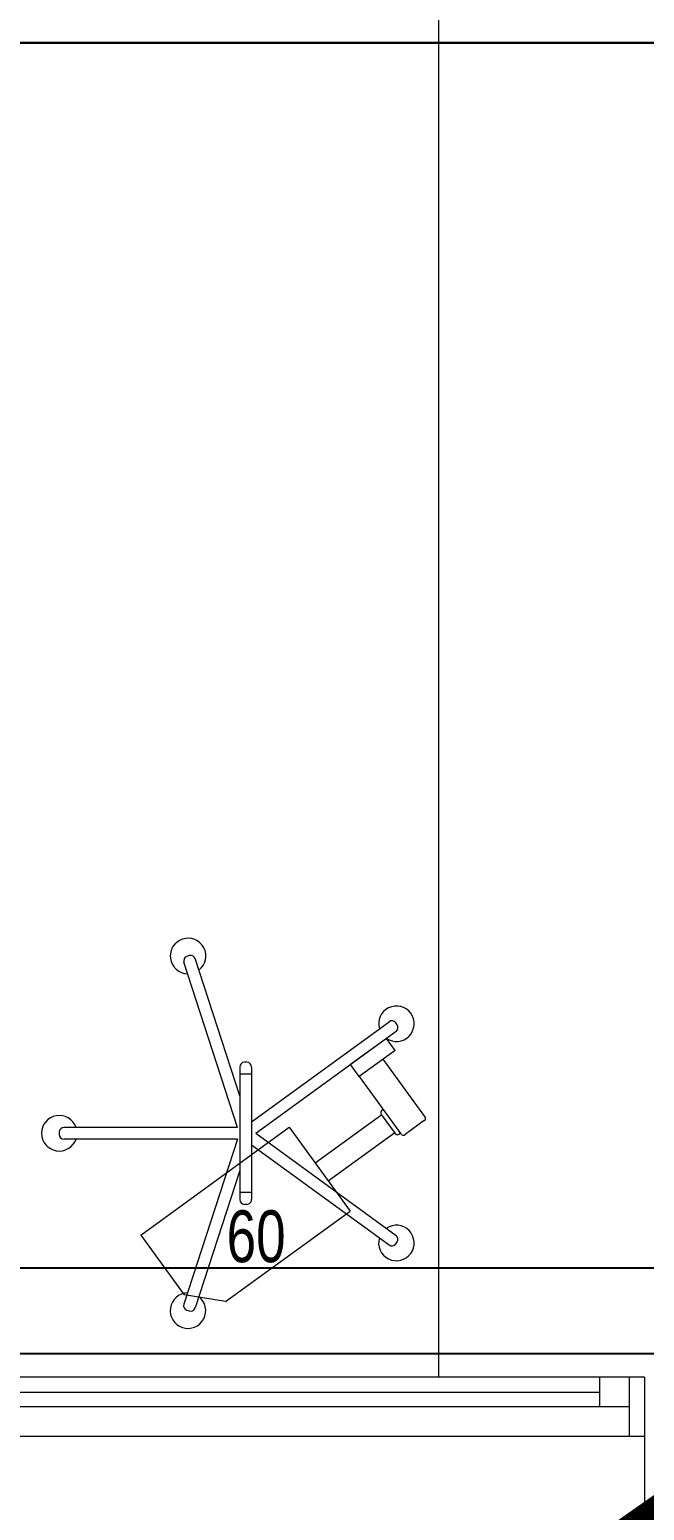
# Model space of a CAD drawing. Header units: metres. Extents: x 75097 to 220695, y -1557923 to -1361206.
# Drawn here: x 156302 to 157341, y -1411753 to -1409251 of the extents above; entities that cross this region are included whole.
import ezdxf

# ---------------------------------------------------------------- set-up
doc = ezdxf.new("R2010")
doc.units = ezdxf.units.M
doc.layers.get('0').update_dxf_attribs({"lineweight": 0})
for name, color, linetype, lineweight in [('A-100 - Copy$0$Aluminum', 8, 'Continuous', 0), ('A-100 - Copy$0$Medical Equipment and Furniture', 8, 'Continuous', 0), ('A-100 - Copy$0$Medical Equipment and Furniture1', 8, 'Continuous', 5), ('A-100 - Copy$0$Walls', 8, 'Continuous', 0), ('E-LG', 245, 'Continuous', 30)]:
    doc.layers.add(name, color=color, linetype=linetype, lineweight=lineweight)
doc.layers.add('A-100 - Copy$0$axes', color=8, linetype='Continuous')
doc.layers.add('E-POWR', color=7, linetype='Continuous', lineweight=9, true_color=0x4e7e3e)
doc.layers.add('REV 01', color=7, linetype='Continuous', lineweight=0, true_color=0xe41b4d)
doc.styles.add('A-100 - Copy$0$X3G_ENTITY_257CFD', font='swisscl.ttf', dxfattribs={"height": 200})

# ---------------------------------------------------------------- blocks, each defined once
blk = doc.blocks.new('A-100 - Copy$0$HF12177-P')
for p, q in [((-0.0196, -0.007), (-0.1885, 0.2255)), ((0, 0), (-0.1724, 0.2372)), ((0, 0), (0.1724, 0.2372)), ((0.0196, -0.007), (0.1885, 0.2255)), ((-0.12, -0.015), (-0.12, -0.019)), ((-0.112, -0.007), (0.112, -0.007)), ((-0.1, -0.007), (-0.1, -0.027)), ((0.1, -0.007), (0.1, -0.027)), ((0.12, -0.015), (0.12, -0.019)), ((-0.0631, -0.027), (-0.2951, -0.1024)), ((-0.01, -0.0308), (-0.2889, -0.1214)), ((-0.112, -0.027), (0.112, -0.027)), ((-0.01, -0.0308), (-0.01, -0.324)), ((0.01, -0.0308), (0.01, -0.324)), ((0.01, -0.0308), (0.2889, -0.1214)), ((0.0631, -0.027), (0.2951, -0.1024))]:
    blk.add_line(p, q)
for centre, radius, start, end in [((-0.1852, 0.2378), 0.03, 325.4712, 286.5288), ((0.1852, 0.2378), 0.03, 253.4712, 214.5288), ((-0.1821, 0.2302), 0.008, 126.3733, 216), ((0, -0.017), 0.315, 125.6267, 126.3733), ((-0.1788, 0.2325), 0.008, 36, 125.6267), ((0.1788, 0.2325), 0.008, 54.3733, 144), ((0, -0.017), 0.315, 53.6267, 54.3733), ((0.1821, 0.2302), 0.008, 324, 53.6267), ((-0.112, -0.015), 0.008, 90, 180), ((-0.112, -0.019), 0.008, 180, 270), ((0.112, -0.015), 0.008, 0, 90), ((0.112, -0.019), 0.008, 270, 0), ((-0.2996, -0.1144), 0.03, 37.4712, 358.5288), ((0.2996, -0.1144), 0.03, 181.4712, 142.5288), ((-0.2926, -0.11), 0.008, 108, 197.6267), ((0, -0.017), 0.315, 197.6267, 198.3733), ((-0.2914, -0.1138), 0.008, 198.3733, 288), ((0.2914, -0.1138), 0.008, 252, 341.6267), ((0.2926, -0.11), 0.008, 342.3733, 72), ((0, -0.017), 0.315, 341.6267, 342.3733), ((0, -0.332), 0.03, 109.4712, 70.5288), ((-0.002, -0.324), 0.008, 180, 269.6267), ((0.002, -0.324), 0.008, 270.3733, 0), ((0, -0.017), 0.315, 269.6267, 270.3733)]:
    blk.add_arc(centre, radius, start, end)
blk = doc.blocks.new('A-100 - Copy$0$MONITOR ARM PLAN')
for p, q in [((0.025, -0.49375, 0), (0.025, -0.18375, 0)), ((0.025, -0.18375, 0), (0.2, -0.18375, 0)), ((0.2, -0.44375, 0), (0.2, -0.18375, 0)), ((0.2, -0.44375, 0), (0.15, -0.49375, 0)), ((0.025, -0.49375, 0), (0.15, -0.49375, 0))]:
    blk.add_line(p, q)
at = {"layer": 'A-100 - Copy$0$Medical Equipment and Furniture1'}
for p, q in [((0.025, 0.0375), (0, 0.0375)), ((0, 0.0375), (0, -0.0375)), ((0.025, 0.0375), (0.025, -0.0375)), ((0.145, 0.0125), (0.025, 0.0125)), ((0.15, 0.0075), (0.15, -0.0325)), ((0.025, -0.0375), (0, -0.0375)), ((0.025, -0.0375), (0.145, -0.0375)), ((0.09375, -0.0375), (0.09375, -0.04)), ((0.09875, -0.045), (0.13875, -0.045)), ((0.1, -0.045), (0.1, -0.18375)), ((0.1375, -0.045), (0.1375, -0.18375)), ((0.14375, -0.0375), (0.14375, -0.04))]:
    blk.add_line(p, q, dxfattribs=at)
for centre, start, end in [((0.145, 0.0075, 0), 0, 90), ((0.09875, -0.04), 180, 270), ((0.13875, -0.04), 270, 360), ((0.145, -0.0325), 270, 0)]:
    blk.add_arc(centre, 0.005, start, end, dxfattribs=at)
blk = doc.blocks.new('A-100 - Copy')
at = {"layer": 'A-100 - Copy$0$Aluminum'}
for p, q in [((157341.2, -1411527.7, 0), (155841.2, -1411527.7, 0)), ((157266.2, -1411577.7, 0), (157266.2, -1411527.7, 0)), ((157316.2, -1411627.7, 0), (157316.2, -1411527.7, 0)), ((155916.2, -1411552.7, 0), (157266.2, -1411552.7, 0)), ((157316.2, -1411577.7, 0), (155866.2, -1411577.7, 0)), ((157341.2, -1411627.7, 0), (155841.2, -1411627.7, 0))]:
    blk.add_line(p, q, dxfattribs=at)
at = {"layer": 'A-100 - Copy$0$axes'}
blk.add_line((178940.3, -1411488.2, 2.4), (95846.6, -1411488.2, 2.4), dxfattribs=at)
at = {"layer": 'A-100 - Copy$0$Medical Equipment and Furniture'}
blk.add_line((156993.1, -1409027.7, 0), (156993.1, -1411527.7, 0), dxfattribs=at)
at = {"layer": 'A-100 - Copy$0$Walls'}
blk.add_line((157341.2, -1411527.7, 0), (157341.2, -1411752.7, 0), dxfattribs=at)
at = {"layer": 'A-100 - Copy$0$Medical Equipment and Furniture', "extrusion": (-1.92689e-13, -1.39405e-12, -1), "xscale": -1000.000000000002, "yscale": 1000.000000000002, "zscale": -1000.000000000002, "rotation": 90.01496832471715}
blk.add_blockref('A-100 - Copy$0$HF12177-P', (-156684.3, -1411115.6, 0), dxfattribs=at)
at = {"layer": 'A-100 - Copy$0$Medical Equipment and Furniture', "xscale": 1000, "yscale": 1000, "zscale": 1000, "rotation": 305.9850316752795}
blk.add_blockref('A-100 - Copy$0$MONITOR ARM PLAN', (156874.9, -1410977.2, 0), dxfattribs=at)
at = {"layer": 'A-100 - Copy$0$Medical Equipment and Furniture', "insert": (156685, -1411245.8, 0), "char_height": 87.47, "attachment_point": 2, "style": 'A-100 - Copy$0$X3G_ENTITY_257CFD'}
blk.add_mtext('60', dxfattribs=at)

msp = doc.modelspace()

# ---------------------------------------------------------------- linework, layer by layer
at = {"layer": 'E-LG', "color": 1, "elevation": 0}
msp.add_lwpolyline([(124395.1, -1407647.8), (124528.1, -1407798.6), (130983, -1407798.6), (130983, -1409352.8), (131058.2, -1409491.7), (131153.3, -1409271.3), (142717.1, -1409271.3), (142717.1, -1410428.7), (142929.8, -1410497.7), (142780, -1410333.4), (142780, -1409273), (166814.1, -1409273), (167013.9, -1409485.6)], dxfattribs=at)
at = {"layer": 'E-POWR', "const_width": 3, "elevation": 0}
msp.add_lwpolyline([(150715, -1410305.1), (152865.9, -1410305.1), (152865.9, -1407415.2), (153000.3, -1407414.2), (159128.7, -1407414.2), (159128.7, -1411343.1), (146081, -1411343.1), (145053.3, -1411343.5)], dxfattribs=at)

# ---------------------------------------------------------------- next in the draw order: block references
msp.add_blockref('A-100 - Copy', (0, 0))

# ---------------------------------------------------------------- next in the draw order: linework, layer by layer
at = {"layer": 'REV 01', "color": 3, "elevation": 0}
msp.add_lwpolyline([(154069.5, -1407269.5, 0, 132.5, -0.520567), (155394.4, -1407269.3, 0, 132.5, -0.520567), (156719.3, -1407269.2, 0, 132.5, -0.520567), (158044.2, -1407269.1, 0, 132.5, -0.520567), (158756.8, -1407880.1, 0, 132.5, -0.520567), (158754, -1409205, 0, 132.5, -0.520567), (158751.3, -1410530, 0, 132.5, -0.520567), (158645.9, -1411752, 0, 132.5, -0.520567), (157321, -1411752.2, 0, 132.5, -0.520567), (155996, -1411752.3, 0, 132.5, -0.520567), (154671.1, -1411752.4, 0, 132.5, -0.520567)], format="xyseb", dxfattribs=at)

doc.saveas('drawing.dxf')
